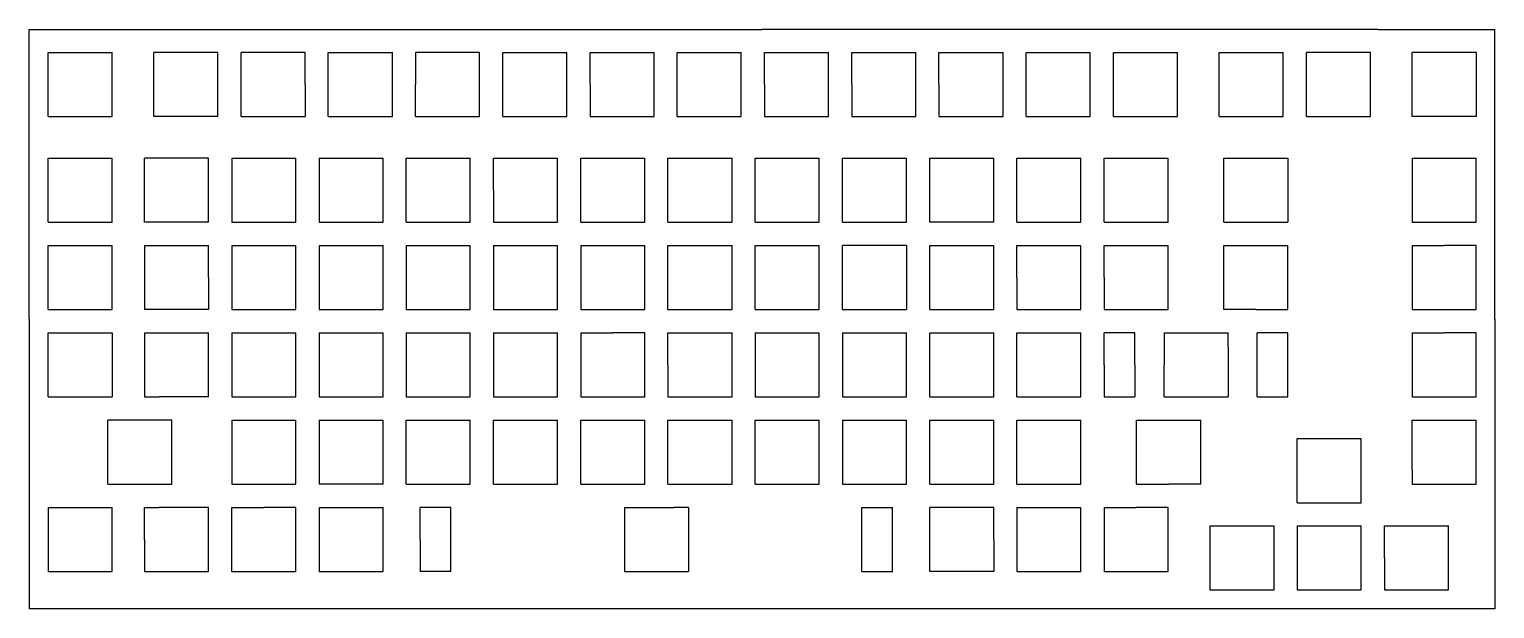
# Model space of a CAD drawing. Extents: x -153 to 163, y -64 to 61.
import ezdxf

# ---------------------------------------------------------------- set-up
doc = ezdxf.new("R2010")
doc.units = 0

msp = doc.modelspace()

# ---------------------------------------------------------------- linework, layer by layer
for p, q in [((-153.23, -1.86), (-153.23, 60.54)), ((-153.23, 60.54), (4.67, 60.54)), ((137.4, 60.54), (4.67, 60.54)), ((137.4, 60.54), (162.57, 60.54)), ((162.57, -1.86), (162.57, 60.54)), ((-149.19, 55.57), (-135.39, 55.57)), ((-149.19, 41.77), (-149.19, 55.57)), ((-135.39, 48.67), (-135.39, 55.57)), ((-112.59, 55.57), (-126.39, 55.57)), ((-126.39, 48.67), (-126.39, 55.57)), ((-112.59, 48.67), (-112.59, 55.57)), ((-107.59, 48.67), (-107.59, 55.57)), ((-93.79, 55.57), (-107.59, 55.57)), ((-93.79, 48.67), (-93.79, 55.57)), ((-88.79, 48.67), (-88.79, 55.57)), ((-88.79, 55.57), (-74.99, 55.57)), ((-74.99, 48.67), (-74.99, 55.57)), ((-56.19, 55.57), (-69.99, 55.57)), ((-69.99, 55.57), (-69.99, 48.67)), ((-56.19, 41.77), (-56.19, 55.57)), ((-51.19, 55.57), (-37.39, 55.57)), ((-51.19, 41.77), (-51.19, 55.57)), ((-37.39, 48.67), (-37.39, 55.57)), ((-32.39, 48.67), (-32.39, 55.57)), ((-32.39, 55.57), (-18.59, 55.57)), ((-18.59, 41.77), (-18.59, 55.57)), ((-13.59, 55.57), (0.21, 55.57)), ((-13.59, 41.77), (-13.59, 55.57)), ((0.21, 48.67), (0.21, 55.57)), ((5.21, 48.67), (5.21, 55.57)), ((5.21, 55.57), (19.01, 55.57)), ((19.01, 48.67), (19.01, 55.57)), ((24.01, 55.57), (37.81, 55.57)), ((24.01, 48.67), (24.01, 55.57)), ((37.81, 48.67), (37.81, 55.57)), ((42.81, 48.67), (42.81, 55.57)), ((42.81, 55.57), (56.61, 55.57)), ((56.61, 41.77), (56.61, 55.57)), ((61.61, 41.77), (61.61, 55.57)), ((61.61, 55.57), (75.41, 55.57)), ((75.41, 41.77), (75.41, 55.57)), ((80.41, 41.77), (80.41, 55.57)), ((80.41, 55.57), (94.21, 55.57)), ((94.21, 41.77), (94.21, 55.57)), ((103.21, 55.57), (117.01, 55.57)), ((103.21, 41.77), (103.21, 55.57)), ((117.01, 41.77), (117.01, 55.57)), ((135.81, 55.57), (122.01, 55.57)), ((122.01, 41.77), (122.01, 55.57)), ((135.81, 48.67), (135.81, 55.57)), ((144.81, 48.67), (144.81, 55.57)), ((158.61, 55.57), (144.81, 55.57)), ((158.61, 55.57), (158.61, 41.77)), ((-135.39, 41.77), (-135.39, 48.67)), ((-126.39, 41.77), (-126.39, 48.67)), ((-112.59, 41.77), (-112.59, 48.67)), ((-107.59, 41.77), (-107.59, 48.67)), ((-93.79, 48.67), (-93.79, 41.77)), ((-88.79, 41.77), (-88.79, 48.67)), ((-74.99, 41.77), (-74.99, 48.67)), ((-69.99, 41.77), (-69.99, 48.67)), ((-37.39, 41.77), (-37.39, 48.67)), ((-32.39, 48.67), (-32.39, 41.77)), ((0.21, 41.77), (0.21, 48.67)), ((5.21, 48.67), (5.21, 41.77)), ((19.01, 41.77), (19.01, 48.67)), ((24.01, 48.67), (24.01, 41.77)), ((37.81, 41.77), (37.81, 48.67)), ((42.81, 48.67), (42.81, 41.77)), ((135.81, 41.77), (135.81, 48.67)), ((144.81, 41.77), (144.81, 48.67)), ((-149.19, 41.77), (-135.39, 41.77)), ((-112.59, 41.77), (-126.39, 41.77)), ((-107.59, 41.77), (-93.79, 41.77)), ((-88.79, 41.77), (-74.99, 41.77)), ((-69.99, 41.77), (-56.19, 41.77)), ((-51.19, 41.77), (-37.39, 41.77)), ((-32.39, 41.77), (-18.59, 41.77)), ((-13.59, 41.77), (0.21, 41.77)), ((5.21, 41.77), (19.01, 41.77)), ((24.01, 41.77), (37.81, 41.77)), ((42.81, 41.77), (56.61, 41.77)), ((61.61, 41.77), (75.41, 41.77)), ((80.41, 41.77), (94.21, 41.77)), ((103.21, 41.77), (117.01, 41.77)), ((122.01, 41.77), (135.81, 41.77)), ((158.61, 41.77), (144.81, 41.77)), ((-149.19, 32.77), (-135.39, 32.77)), ((-149.19, 18.97), (-149.19, 32.77)), ((-135.39, 18.97), (-135.39, 32.77)), ((-128.39, 18.97), (-128.39, 32.77)), ((-114.59, 32.77), (-128.39, 32.77)), ((-114.59, 18.97), (-114.59, 32.77)), ((-109.59, 32.77), (-109.59, 18.97)), ((-109.59, 32.77), (-95.79, 32.77)), ((-95.79, 18.97), (-95.79, 32.77)), ((-90.79, 32.77), (-90.79, 18.97)), ((-90.79, 32.77), (-76.99, 32.77)), ((-76.99, 18.97), (-76.99, 32.77)), ((-71.99, 18.97), (-71.99, 32.77)), ((-71.99, 32.77), (-58.19, 32.77)), ((-58.19, 25.87), (-58.19, 32.77)), ((-53.19, 32.77), (-39.39, 32.77)), ((-53.19, 25.87), (-53.19, 32.77)), ((-39.39, 18.97), (-39.39, 32.77)), ((-34.39, 18.97), (-34.39, 32.77)), ((-34.39, 32.77), (-20.59, 32.77)), ((-20.59, 18.97), (-20.59, 32.77)), ((-15.59, 18.97), (-15.59, 32.77)), ((-15.59, 32.77), (-1.79, 32.77)), ((-1.79, 18.97), (-1.79, 32.77)), ((3.21, 18.97), (3.21, 32.77)), ((3.21, 32.77), (17.01, 32.77)), ((17.01, 18.97), (17.01, 32.77)), ((22.01, 32.77), (35.81, 32.77)), ((22.01, 18.97), (22.01, 32.77)), ((35.81, 18.97), (35.81, 32.77)), ((40.81, 32.77), (54.61, 32.77)), ((40.81, 18.97), (40.81, 32.77)), ((54.61, 18.97), (54.61, 32.77)), ((59.61, 18.97), (59.61, 32.77)), ((59.61, 32.77), (73.41, 32.77)), ((73.41, 25.87), (73.41, 32.77)), ((78.41, 25.87), (78.41, 32.77)), ((78.41, 32.77), (92.21, 32.77)), ((92.21, 18.97), (92.21, 32.77)), ((104.21, 18.97), (104.21, 32.77)), ((104.21, 32.77), (118.01, 32.77)), ((118.01, 32.77), (118.01, 18.97)), ((144.81, 32.77), (158.61, 32.77)), ((144.81, 32.77), (144.81, 18.97)), ((158.61, 18.97), (158.61, 32.77)), ((-58.19, 18.97), (-58.19, 25.87)), ((-53.19, 25.87), (-53.19, 18.97)), ((73.41, 18.97), (73.41, 25.87)), ((78.41, 18.97), (78.41, 25.87)), ((-149.19, 18.97), (-135.39, 18.97)), ((-114.59, 18.97), (-128.39, 18.97)), ((-109.59, 18.97), (-95.79, 18.97)), ((-90.79, 18.97), (-76.99, 18.97)), ((-71.99, 18.97), (-58.19, 18.97)), ((-53.19, 18.97), (-39.39, 18.97)), ((-34.39, 18.97), (-20.59, 18.97)), ((-15.59, 18.97), (-1.79, 18.97)), ((3.21, 18.97), (17.01, 18.97)), ((22.01, 18.97), (35.81, 18.97)), ((54.61, 18.97), (40.81, 18.97)), ((59.61, 18.97), (73.41, 18.97)), ((78.41, 18.97), (92.21, 18.97)), ((104.21, 18.97), (111.11, 18.97)), ((111.11, 18.97), (118.01, 18.97)), ((144.81, 18.97), (151.71, 18.97)), ((151.71, 18.97), (158.61, 18.97)), ((-149.19, 0.17), (-149.19, 13.97)), ((-149.19, 13.97), (-135.39, 13.97)), ((-135.39, 0.17), (-135.39, 13.97)), ((-128.39, 13.97), (-128.39, 0.17)), ((-128.39, 13.97), (-114.59, 13.97)), ((-114.59, 7.07), (-114.59, 13.97)), ((-109.59, 13.97), (-95.79, 13.97)), ((-109.59, 13.97), (-109.59, 7.07)), ((-95.79, 7.07), (-95.79, 13.97)), ((-90.79, 13.97), (-76.99, 13.97)), ((-90.79, 13.97), (-90.79, 7.07)), ((-76.99, 7.07), (-76.99, 13.97)), ((-71.99, 13.97), (-71.99, 7.07)), ((-71.99, 13.97), (-58.19, 13.97)), ((-58.19, 0.17), (-58.19, 13.97)), ((-53.19, 13.97), (-53.19, 0.17)), ((-53.19, 13.97), (-39.39, 13.97)), ((-39.39, 7.07), (-39.39, 13.97)), ((-34.39, 13.97), (-34.39, 7.07)), ((-34.39, 13.97), (-20.59, 13.97)), ((-20.59, 0.17), (-20.59, 13.97)), ((-15.59, 13.97), (-1.79, 13.97)), ((-15.59, 0.17), (-15.59, 13.97)), ((-1.79, 0.17), (-1.79, 13.97)), ((3.21, 0.17), (3.21, 13.97)), ((3.21, 13.97), (17.01, 13.97)), ((17.01, 0.17), (17.01, 13.97)), ((35.81, 13.97), (22.01, 13.97)), ((22.01, 0.17), (22.01, 13.97)), ((35.81, 13.97), (35.81, 0.17)), ((40.81, 0.17), (40.81, 13.97)), ((40.81, 13.97), (54.61, 13.97)), ((54.61, 7.07), (54.61, 13.97)), ((59.61, 7.07), (59.61, 13.97)), ((59.61, 13.97), (73.41, 13.97)), ((73.41, 7.07), (73.41, 13.97)), ((78.41, 7.07), (78.41, 13.97)), ((78.41, 13.97), (92.21, 13.97)), ((92.21, 0.17), (92.21, 13.97)), ((104.21, 0.17), (104.21, 13.97)), ((104.21, 13.97), (111.11, 13.97)), ((111.11, 13.97), (118.01, 13.97)), ((118.01, 0.17), (118.01, 13.97)), ((144.81, 13.97), (151.71, 13.97)), ((144.81, 13.97), (144.81, 0.17)), ((158.61, 13.97), (151.71, 13.97)), ((158.61, 0.17), (158.61, 13.97)), ((-114.59, 7.07), (-114.59, 0.17)), ((-109.59, 7.07), (-109.59, 0.17)), ((-95.79, 0.17), (-95.79, 7.07)), ((-90.79, 7.07), (-90.79, 0.17)), ((-76.99, 0.17), (-76.99, 7.07)), ((-71.99, 7.07), (-71.99, 0.17)), ((-39.39, 0.17), (-39.39, 7.07)), ((-34.39, 7.07), (-34.39, 0.17)), ((54.61, 0.17), (54.61, 7.07)), ((59.61, 7.07), (59.61, 0.17)), ((73.41, 0.17), (73.41, 7.07)), ((78.41, 7.07), (78.41, 0.17)), ((-149.19, 0.17), (-135.39, 0.17)), ((-114.59, 0.17), (-128.39, 0.17)), ((-109.59, 0.17), (-95.79, 0.17)), ((-90.79, 0.17), (-76.99, 0.17)), ((-71.99, 0.17), (-58.19, 0.17)), ((-53.19, 0.17), (-39.39, 0.17)), ((-34.39, 0.17), (-27.49, 0.17)), ((-27.49, 0.17), (-20.59, 0.17)), ((-15.59, 0.17), (-1.79, 0.17)), ((3.21, 0.17), (17.01, 0.17)), ((22.01, 0.17), (35.81, 0.17)), ((40.81, 0.17), (54.61, 0.17)), ((59.61, 0.17), (73.41, 0.17)), ((78.41, 0.17), (92.21, 0.17)), ((111.11, 0.17), (104.21, 0.17)), ((111.11, 0.17), (118.01, 0.17)), ((144.81, 0.17), (151.71, 0.17)), ((151.71, 0.17), (158.61, 0.17)), ((-153.23, -1.86), (-153.23, -64.26)), ((162.57, -1.86), (162.57, -64.26)), ((-149.19, -18.63), (-149.19, -4.83)), ((-149.19, -4.83), (-135.39, -4.83)), ((-135.39, -4.83), (-135.39, -18.63)), ((-128.39, -4.83), (-128.39, -18.63)), ((-128.39, -4.83), (-114.59, -4.83)), ((-114.59, -18.63), (-114.59, -4.83)), ((-109.59, -4.83), (-109.59, -18.63)), ((-109.59, -4.83), (-95.79, -4.83)), ((-95.79, -18.63), (-95.79, -4.83)), ((-90.79, -4.83), (-90.79, -18.63)), ((-90.79, -4.83), (-76.99, -4.83)), ((-76.99, -18.63), (-76.99, -4.83)), ((-71.99, -4.83), (-71.99, -18.63)), ((-71.99, -4.83), (-58.19, -4.83)), ((-58.19, -18.63), (-58.19, -4.83)), ((-53.19, -4.83), (-53.19, -18.63)), ((-53.19, -4.83), (-39.39, -4.83)), ((-39.39, -18.63), (-39.39, -4.83)), ((-34.39, -4.83), (-34.39, -18.63)), ((-34.39, -4.83), (-27.49, -4.83)), ((-20.59, -4.83), (-27.49, -4.83)), ((-20.59, -11.73), (-20.59, -4.83)), ((-15.59, -11.73), (-15.59, -4.83)), ((-15.59, -4.83), (-1.79, -4.83)), ((-1.79, -18.63), (-1.79, -4.83)), ((3.21, -4.83), (3.21, -18.63)), ((3.21, -4.83), (17.01, -4.83)), ((17.01, -18.63), (17.01, -4.83)), ((22.01, -4.83), (22.01, -18.63)), ((22.01, -4.83), (35.81, -4.83)), ((35.81, -11.73), (35.81, -4.83)), ((40.81, -11.73), (40.81, -4.83)), ((40.81, -4.83), (54.61, -4.83)), ((54.61, -11.73), (54.61, -4.83)), ((59.61, -4.83), (73.41, -4.83)), ((59.61, -11.73), (59.61, -4.83)), ((73.41, -11.73), (73.41, -4.83)), ((85.03, -4.83), (78.41, -4.83)), ((78.41, -11.73), (78.41, -4.83)), ((85.03, -11.73), (85.03, -4.83)), ((91.31, -4.83), (105.11, -4.83)), ((91.31, -4.83), (91.31, -11.73)), ((105.11, -7.91), (105.11, -4.83)), ((118.01, -4.83), (111.4, -4.83)), ((111.4, -7.91), (111.4, -4.83)), ((118.01, -18.63), (118.01, -4.83)), ((144.81, -4.83), (151.71, -4.83)), ((144.81, -4.83), (144.81, -18.63)), ((158.61, -4.83), (151.71, -4.83)), ((158.61, -18.63), (158.61, -4.83)), ((105.11, -7.91), (105.11, -18.63)), ((111.4, -18.63), (111.4, -7.91)), ((-20.59, -18.63), (-20.59, -11.73)), ((-15.59, -11.73), (-15.59, -18.63)), ((35.81, -18.63), (35.81, -11.73)), ((40.81, -18.63), (40.81, -11.73)), ((54.61, -18.63), (54.61, -11.73)), ((59.61, -18.63), (59.61, -11.73)), ((73.41, -18.63), (73.41, -11.73)), ((78.41, -11.73), (78.41, -18.63)), ((85.03, -11.73), (85.03, -18.63)), ((91.31, -18.63), (91.31, -11.73)), ((-149.19, -18.63), (-135.39, -18.63)), ((-128.39, -18.63), (-125.32, -18.63)), ((-114.59, -18.63), (-125.32, -18.63)), ((-109.59, -18.63), (-95.79, -18.63)), ((-90.79, -18.63), (-76.99, -18.63)), ((-71.99, -18.63), (-58.19, -18.63)), ((-53.19, -18.63), (-39.39, -18.63)), ((-34.39, -18.63), (-20.59, -18.63)), ((-15.59, -18.63), (-1.79, -18.63)), ((3.21, -18.63), (17.01, -18.63)), ((22.01, -18.63), (35.81, -18.63)), ((40.81, -18.63), (54.61, -18.63)), ((59.61, -18.63), (73.41, -18.63)), ((78.41, -18.63), (85.03, -18.63)), ((91.31, -18.63), (105.11, -18.63)), ((111.4, -18.63), (118.01, -18.63)), ((144.81, -18.63), (158.61, -18.63)), ((-136.29, -37.43), (-136.29, -23.63)), ((-125.57, -23.63), (-136.29, -23.63)), ((-122.49, -23.63), (-125.57, -23.63)), ((-122.49, -37.43), (-122.49, -23.63)), ((-109.59, -23.63), (-109.59, -37.43)), ((-109.59, -23.63), (-95.79, -23.63)), ((-95.79, -37.43), (-95.79, -23.63)), ((-90.79, -23.63), (-90.79, -37.43)), ((-90.79, -23.63), (-76.99, -23.63)), ((-76.99, -30.53), (-76.99, -23.63)), ((-71.99, -23.63), (-58.19, -23.63)), ((-71.99, -30.53), (-71.99, -23.63)), ((-58.19, -37.43), (-58.19, -23.63)), ((-53.19, -23.63), (-39.39, -23.63)), ((-53.19, -37.43), (-53.19, -23.63)), ((-39.39, -37.43), (-39.39, -23.63)), ((-34.39, -37.43), (-34.39, -23.63)), ((-34.39, -23.63), (-20.59, -23.63)), ((-20.59, -37.43), (-20.59, -23.63)), ((-15.59, -37.43), (-15.59, -23.63)), ((-15.59, -23.63), (-1.79, -23.63)), ((-1.79, -37.43), (-1.79, -23.63)), ((3.21, -37.43), (3.21, -23.63)), ((3.21, -23.63), (17.01, -23.63)), ((17.01, -37.43), (17.01, -23.63)), ((22.01, -23.63), (22.01, -37.43)), ((22.01, -23.63), (35.81, -23.63)), ((35.81, -37.43), (35.81, -23.63)), ((40.81, -23.63), (54.61, -23.63)), ((40.81, -37.43), (40.81, -23.63)), ((54.61, -37.43), (54.61, -23.63)), ((59.61, -23.63), (73.41, -23.63)), ((59.61, -37.43), (59.61, -23.63)), ((73.41, -37.43), (73.41, -23.63)), ((85.41, -23.63), (99.21, -23.63)), ((85.41, -37.43), (85.41, -23.63)), ((99.21, -37.43), (99.21, -23.63)), ((144.81, -34.36), (144.81, -23.63)), ((144.81, -23.63), (158.61, -23.63)), ((158.61, -37.43), (158.61, -23.63)), ((120.01, -41.43), (120.01, -27.63)), ((120.01, -27.63), (133.81, -27.63)), ((133.81, -34.53), (133.81, -27.63)), ((-76.99, -37.43), (-76.99, -30.53)), ((-71.99, -37.43), (-71.99, -30.53)), ((133.81, -41.43), (133.81, -34.53)), ((144.81, -34.36), (144.81, -37.43)), ((-136.29, -37.43), (-125.57, -37.43)), ((-125.57, -37.43), (-122.49, -37.43)), ((-109.59, -37.43), (-102.69, -37.43)), ((-102.69, -37.43), (-95.79, -37.43)), ((-76.99, -37.43), (-90.79, -37.43)), ((-71.99, -37.43), (-58.19, -37.43)), ((-53.19, -37.43), (-39.39, -37.43)), ((-34.39, -37.43), (-20.59, -37.43)), ((-15.59, -37.43), (-12.52, -37.43)), ((-12.52, -37.43), (-1.79, -37.43)), ((3.21, -37.43), (17.01, -37.43)), ((22.01, -37.43), (35.81, -37.43)), ((40.81, -37.43), (54.61, -37.43)), ((59.61, -37.43), (73.41, -37.43)), ((85.41, -37.43), (92.31, -37.43)), ((99.21, -37.43), (92.31, -37.43)), ((144.81, -37.43), (158.61, -37.43)), ((-149.19, -42.43), (-149.19, -56.23)), ((-149.19, -42.43), (-135.39, -42.43)), ((-135.39, -49.33), (-135.39, -42.43)), ((-128.39, -49.33), (-128.39, -42.43)), ((-128.39, -42.43), (-125.32, -42.43)), ((-114.59, -42.43), (-125.32, -42.43)), ((-114.59, -56.23), (-114.59, -42.43)), ((-109.59, -42.43), (-102.69, -42.43)), ((-109.59, -56.23), (-109.59, -42.43)), ((-95.79, -42.43), (-102.69, -42.43)), ((-95.79, -56.23), (-95.79, -42.43)), ((-90.79, -42.43), (-90.79, -56.23)), ((-90.79, -42.43), (-76.99, -42.43)), ((-76.99, -49.33), (-76.99, -42.43)), ((-62.39, -42.43), (-68.99, -42.43)), ((-68.99, -49.33), (-68.99, -42.43)), ((-62.39, -56.23), (-62.39, -42.43)), ((-24.99, -42.43), (-24.99, -56.23)), ((-24.99, -42.43), (-14.27, -42.43)), ((-11.19, -42.43), (-14.27, -42.43)), ((-11.19, -42.43), (-11.19, -56.23)), ((26.21, -56.23), (26.21, -42.43)), ((26.21, -42.43), (32.81, -42.43)), ((32.81, -56.23), (32.81, -42.43)), ((54.61, -42.43), (40.81, -42.43)), ((40.81, -56.23), (40.81, -42.43)), ((54.61, -49.33), (54.61, -42.43)), ((59.61, -42.43), (59.61, -49.33)), ((59.61, -42.43), (73.41, -42.43)), ((73.41, -56.23), (73.41, -42.43)), ((78.41, -42.43), (78.41, -56.23)), ((78.41, -42.43), (85.31, -42.43)), ((92.21, -42.43), (85.31, -42.43)), ((92.21, -56.23), (92.21, -42.43)), ((120.01, -41.43), (133.81, -41.43)), ((101.21, -46.43), (101.21, -56.41)), ((101.21, -46.43), (115.01, -46.43)), ((115.01, -53.33), (115.01, -46.43)), ((120.01, -46.43), (133.81, -46.43)), ((120.01, -46.43), (120.01, -53.33)), ((133.81, -53.33), (133.81, -46.43)), ((138.81, -53.33), (138.81, -46.43)), ((138.81, -46.43), (152.61, -46.43)), ((152.61, -60.23), (152.61, -46.43)), ((-135.39, -56.23), (-135.39, -49.33)), ((-128.39, -49.33), (-128.39, -56.23)), ((-76.99, -56.23), (-76.99, -49.33)), ((-68.99, -49.33), (-68.99, -56.23)), ((54.61, -49.33), (54.61, -56.23)), ((59.61, -49.33), (59.61, -56.23)), ((115.01, -60.23), (115.01, -53.33)), ((120.01, -53.33), (120.01, -60.23)), ((133.81, -60.23), (133.81, -53.33)), ((138.81, -53.33), (138.81, -60.23)), ((-149.19, -56.23), (-135.39, -56.23)), ((-128.39, -56.23), (-114.59, -56.23)), ((-109.59, -56.23), (-95.79, -56.23)), ((-90.79, -56.23), (-76.99, -56.23)), ((-62.39, -56.23), (-68.99, -56.23)), ((-24.99, -56.23), (-11.19, -56.23)), ((26.21, -56.23), (32.81, -56.23)), ((54.61, -56.23), (40.81, -56.23)), ((59.61, -56.23), (73.41, -56.23)), ((78.41, -56.23), (92.21, -56.23)), ((101.21, -56.41), (101.21, -60.23)), ((101.21, -60.23), (115.01, -60.23)), ((120.01, -60.23), (133.81, -60.23)), ((138.81, -60.23), (152.61, -60.23)), ((162.57, -64.26), (-153.23, -64.26))]:
    msp.add_line(p, q)

doc.saveas('drawing.dxf')
